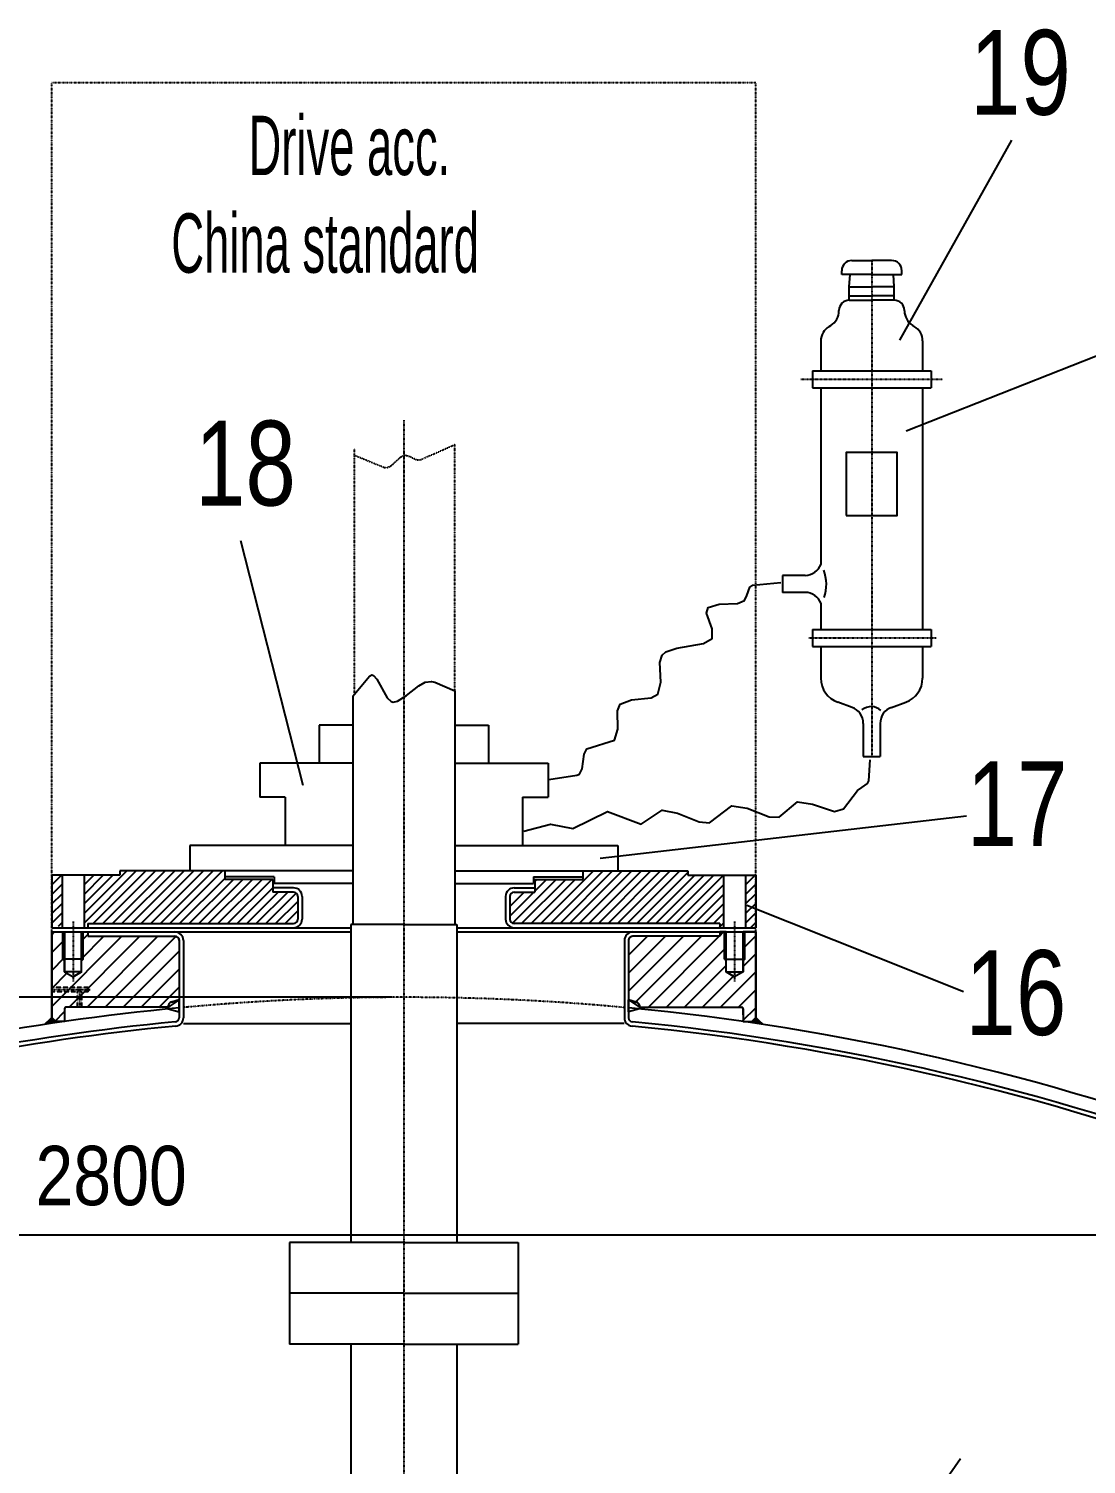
# Model space of a CAD drawing. Extents: x 77471 to 85881, y 26709 to 38599.
# Drawn here: x 79189 to 80437, y 35921 to 37614 of the extents above; entities that cross this region are included whole.
import ezdxf
from ezdxf.enums import TextEntityAlignment as Align

# ---------------------------------------------------------------- set-up
doc = ezdxf.new("R2010")
doc.units = 0
doc.header["$MEASUREMENT"] = 0
for name, pattern in [('DASHDOT', [1, 0.5, -0.25, 0, -0.25]), ('DIVIDE', [1.25, 0.5, -0.25, 0, -0.25, 0, -0.25]), ('HIDDEN', [0.375, 0.25, -0.125])]:
    doc.linetypes.add(name, pattern=pattern)
for name, color, linetype in [('10', 7, 'CONTINUOUS'), ('11', 7, 'CONTINUOUS'), ('12', 7, 'CONTINUOUS'), ('15', 7, 'CONTINUOUS'), ('17', 7, 'CONTINUOUS'), ('50', 7, 'CONTINUOUS')]:
    doc.layers.add(name, color=color, linetype=linetype)
doc.styles.get("Standard").update_dxf_attribs({"font": 'txt', "height": 0.2})

msp = doc.modelspace()

# ---------------------------------------------------------------- linework, layer by layer
at = {"layer": '10', "color": 3, "linetype": 'DIVIDE'}
for p, q in [((79216.8, 36548.5), (79216.8, 37550.4)), ((79216.8, 37550.4), (80046.8, 37550.4)), ((80046.8, 36548.5), (80046.8, 37550.4)), ((79573.7, 36828.9), (79573.7, 37119.1)), ((79691.8, 36833), (79691.8, 37123.2))]:
    msp.add_line(p, q, dxfattribs=at)
at = {"layer": '10', "color": 3, "linetype": 'Continuous'}
for p, q in [((80148.1, 37324), (80148.1, 37328.3)), ((80160.1, 37340.3), (80183.5, 37340.3)), ((80207, 37340.3), (80183.5, 37340.3)), ((80219, 37324), (80219, 37328.3)), ((80183.5, 37324), (80148.1, 37324)), ((80156.9, 37309.1), (80158.1, 37324)), ((80183.5, 37324), (80219, 37324)), ((80210.1, 37309.1), (80209, 37324)), ((80156.9, 37293.5), (80156.9, 37309.1)), ((80156.9, 37309.1), (80183.5, 37309.1)), ((80156.9, 37298.5), (80183.5, 37298.5)), ((80210.1, 37309.1), (80183.5, 37309.1)), ((80210.1, 37298.5), (80183.5, 37298.5)), ((80210.1, 37293.5), (80210.1, 37309.1)), ((80144.9, 37280.9), (80144.9, 37281.5)), ((80156.9, 37293.5), (80183.5, 37293.5)), ((80210.1, 37293.5), (80183.5, 37293.5)), ((80222.1, 37280.9), (80222.1, 37281.5)), ((80133.3, 37262.6), (80135.1, 37263.7)), ((80233.7, 37262.6), (80231.9, 37263.7)), ((80123.5, 37245.4), (80123.5, 37210.3)), ((80243.5, 37245.4), (80243.5, 37210.3)), ((80113.5, 37210.3), (80253.5, 37210.3)), ((80113.5, 37210.3), (80113.5, 37190.3)), ((80253.5, 37210.3), (80253.5, 37190.3)), ((80113.5, 37190.3), (80253.5, 37190.3)), ((80123.5, 37190.3), (80123.5, 36982.2)), ((80243.5, 37190.3), (80243.5, 36905.3)), ((80078.1, 36969), (80078.1, 36949)), ((80104.9, 36969), (80078.1, 36969)), ((80104.9, 36949), (80078.1, 36949)), ((80123.5, 36935.7), (80123.5, 36905.3)), ((80113.5, 36905.3), (80253.5, 36905.3)), ((80113.5, 36905.3), (80113.5, 36885.3)), ((80253.5, 36905.3), (80253.5, 36885.3)), ((80113.5, 36885.3), (80253.5, 36885.3)), ((80123.5, 36885.3), (80123.5, 36847.6)), ((80243.5, 36885.3), (80243.5, 36847.6)), ((80160.3, 36813.3), (80143.4, 36819.4)), ((80206.8, 36813.3), (80223.7, 36819.4)), ((80173.5, 36794.5), (80173.5, 36755.3)), ((80193.5, 36794.5), (80193.5, 36755.3)), ((80173.5, 36755.3), (80193.5, 36755.3)), ((79216.8, 36553.5), (79569.3, 36553.5)), ((79216.8, 36548.5), (79569.3, 36548.5)), ((79216.8, 36548.5), (79216.8, 36442.9)), ((79216.8, 36545.6), (79219.6, 36548.5)), ((79216.8, 36460.8), (79299.4, 36543.5)), ((79216.8, 36524.4), (79231.8, 36539.4)), ((79237.1, 36459.9), (79320.6, 36543.5)), ((79251.8, 36538.2), (79259.3, 36545.7)), ((79251.8, 36517), (79278.2, 36543.5)), ((79258.3, 36459.9), (79341.8, 36543.5)), ((79259.3, 36548.5), (79259.3, 36543.5)), ((79259.3, 36543.5), (79361.8, 36543.5)), ((79279.5, 36459.9), (79362.9, 36543.3)), ((79366.8, 36538.5), (79366.8, 36447.4)), ((79371.8, 36538.5), (79371.8, 36447.4)), ((79891.8, 36538.5), (79891.8, 36447.4)), ((79896.8, 36521.2), (79919, 36543.5)), ((79896.8, 36500), (79940.2, 36543.5)), ((79896.8, 36478.8), (79961.4, 36543.5)), ((79896.8, 36538.5), (79896.8, 36447.4)), ((80004.3, 36543.5), (79901.8, 36543.5)), ((79903.2, 36464.1), (79982.6, 36543.5)), ((79920.3, 36459.9), (80003.8, 36543.5)), ((80004.3, 36548.5), (80004.3, 36543.5)), ((80004.3, 36543.9), (80008.8, 36548.5)), ((80031.8, 36529), (80046.8, 36544)), ((80046.8, 36548.5), (80046.8, 36442.9)), ((79216.8, 36503.2), (79231.8, 36518.2)), ((79300.7, 36459.9), (79366.8, 36525.9)), ((79941.5, 36459.9), (80011.8, 36530.2)), ((80031.8, 36507.7), (80046.8, 36522.7)), ((79216.8, 36482), (79234.6, 36499.8)), ((79321.9, 36459.9), (79366.8, 36504.7)), ((79962.7, 36459.9), (80011.8, 36509)), ((80005.1, 36459.9), (80046.8, 36501.5)), ((79343.1, 36459.9), (79366.8, 36483.5)), ((79983.9, 36459.9), (80020.4, 36496.4)), ((79357.7, 36465.9), (79366.8, 36468.3)), ((79905.8, 36465.9), (79896.8, 36468.3)), ((80026.3, 36459.9), (80046.8, 36480.3)), ((79220.1, 36442.9), (79231.8, 36454.6)), ((79231.8, 36457.9), (79231.8, 36442.9)), ((79354, 36459.9), (79233.8, 36459.9)), ((79354, 36461.1), (79354, 36457.7)), ((79354, 36457.7), (79366.8, 36454.3)), ((79909.6, 36457.7), (79896.8, 36454.3)), ((79909.6, 36461.1), (79909.6, 36457.7)), ((79909.6, 36459.9), (80029.8, 36459.9)), ((80031.7, 36444.1), (80046.8, 36459.1)), ((80031.8, 36457.9), (80031.8, 36442.9)), ((79231.8, 36442.9), (79216.8, 36442.9)), ((79372.1, 36440.5), (79569.3, 36440.5)), ((79891.4, 36440.5), (79694.3, 36440.5)), ((80031.8, 36442.9), (80046.8, 36442.9))]:
    msp.add_line(p, q, dxfattribs=at)
at = {"layer": '10', "color": 2, "linetype": 'DASHDOT'}
for p, q in [((80183.5, 37340.3), (80183.5, 36755.3)), ((80099.8, 37200.3), (80267.1, 37200.3)), ((80109.3, 36895.3), (80259.6, 36895.3)), ((79241.8, 36561), (79241.8, 36489.9)), ((80021.8, 36561), (80021.8, 36489.9)), ((79261.9, 36480.4), (79216.8, 36480.4)), ((79249.2, 36481.6), (79249.2, 36459.9))]:
    msp.add_line(p, q, dxfattribs=at)
at = {"layer": '10', "color": 92, "linetype": 'Continuous'}
for p, q in [((79571.8, 36792.5), (79531.8, 36792.5)), ((79691.8, 36792.5), (79731.8, 36792.5)), ((79571.8, 36747.5), (79461.8, 36747.5)), ((79691.8, 36747.5), (79801.8, 36747.5)), ((79491.8, 36707.5), (79461.8, 36707.5)), ((79771.8, 36707.5), (79801.8, 36707.5)), ((79571.8, 36650.5), (79379.3, 36650.5)), ((79691.8, 36650.5), (79884.3, 36650.5)), ((79296.8, 36620.5), (79296.8, 36615.5)), ((79571.8, 36620.5), (79296.8, 36620.5)), ((79691.8, 36620.5), (79966.8, 36620.5)), ((79966.8, 36620.5), (79966.8, 36615.5)), ((79296.8, 36615.5), (79216.8, 36615.5)), ((79216.8, 36615.5), (79216.8, 36553.5)), ((79228.8, 36615.5), (79228.8, 36553.5)), ((79254.8, 36615.5), (79254.8, 36553.5)), ((79478.8, 36613.5), (79420.8, 36613.5)), ((79477.3, 36610.5), (79420.8, 36610.5)), ((79501.8, 36600.5), (79477.3, 36600.5)), ((79571.8, 36605.5), (79478.8, 36605.5)), ((79691.8, 36605.5), (79784.8, 36605.5)), ((79761.8, 36600.5), (79786.3, 36600.5)), ((79784.8, 36613.5), (79842.8, 36613.5)), ((79786.3, 36610.5), (79842.8, 36610.5)), ((79966.8, 36615.5), (80046.8, 36615.5)), ((80008.8, 36615.5), (80008.8, 36553.5)), ((80034.8, 36615.5), (80034.8, 36553.5)), ((80046.8, 36615.5), (80046.8, 36553.5)), ((79501.8, 36595.5), (79477.3, 36595.5)), ((79761.8, 36595.5), (79786.3, 36595.5)), ((79259.3, 36558.5), (79501.8, 36558.5)), ((80004.3, 36558.5), (79761.8, 36558.5)), ((79229.8, 36516.5), (79229.8, 36548.5)), ((79231.8, 36501.5), (79231.8, 36548.5)), ((79231.8, 36548.5), (79231.8, 36501.5)), ((79251.8, 36501.5), (79251.8, 36548.5)), ((79251.8, 36501.5), (79251.8, 36548.5)), ((79253.8, 36516.5), (79253.8, 36548.5)), ((80009.8, 36516.5), (80009.8, 36548.5)), ((80011.8, 36501.5), (80011.8, 36548.5)), ((80011.8, 36501.5), (80011.8, 36548.5)), ((80031.8, 36501.5), (80031.8, 36548.5)), ((80031.8, 36548.5), (80031.8, 36501.5)), ((80033.8, 36516.5), (80033.8, 36548.5)), ((79253.8, 36516.5), (79229.8, 36516.5)), ((79229.8, 36516.5), (79231.8, 36514.5)), ((79253.8, 36516.5), (79251.8, 36514.5)), ((80009.8, 36516.5), (80033.8, 36516.5)), ((80009.8, 36516.5), (80011.8, 36514.5)), ((80033.8, 36516.5), (80031.8, 36514.5)), ((79251.8, 36501.5), (79231.8, 36501.5)), ((79231.8, 36501.5), (79241.8, 36495.7)), ((79231.8, 36501.5), (79241.8, 36495.7)), ((79251.8, 36501.5), (79241.8, 36495.7)), ((79241.8, 36495.7), (79251.8, 36501.5)), ((80011.8, 36501.5), (80031.8, 36501.5)), ((80011.8, 36501.5), (80021.8, 36495.7)), ((80021.8, 36495.7), (80011.8, 36501.5)), ((80031.8, 36501.5), (80021.8, 36495.7)), ((80031.8, 36501.5), (80021.8, 36495.7))]:
    msp.add_line(p, q, dxfattribs=at)
at = {"layer": '10', "color": 3, "linetype": 'HIDDEN'}
for p, q in [((79259.4, 36482.9), (79216.8, 36482.9)), ((79259.4, 36477.9), (79259.4, 36482.9)), ((79259.4, 36482.9), (79260.9, 36480.4)), ((79246.7, 36477.9), (79216.8, 36477.9)), ((79246.7, 36477.9), (79249.2, 36480.4)), ((79246.7, 36477.9), (79246.7, 36459.9)), ((79249.2, 36480.4), (79251.7, 36477.9)), ((79251.7, 36477.9), (79251.7, 36459.9)), ((79259.4, 36477.9), (79251.7, 36477.9)), ((79259.4, 36477.9), (79260.9, 36480.4))]:
    msp.add_line(p, q, dxfattribs=at)
at = {"layer": '10', "color": 3, "linetype": 'DIVIDE'}
msp.add_lwpolyline([(79573, 37110.9), (79608.7, 37096.4), (79611.6, 37095.9), (79617.1, 37098.4), (79627.7, 37108.5), (79633.3, 37110.9), (79639.2, 37109.1), (79647.3, 37105.1), (79651.2, 37105.3), (79691.8, 37123.2)], dxfattribs=at)
at = {"layer": '10', "color": 3, "linetype": 'Continuous'}
for points in [[(80153.5, 37039.6), (80213.4, 37039.6), (80213.4, 37113.9), (80153.5, 37113.9)], [(79259.3, 36543.5), (79361.8, 36543.5), (79362.9, 36543.3), (79364, 36542.9), (79364.8, 36542.4), (79365.4, 36541.9), (79365.9, 36541.2), (79366.3, 36540.5), (79366.6, 36539.7), (79366.8, 36538.5), (79366.8, 36468.3), (79366.8, 36468.3), (79354, 36459.9), (79233.8, 36459.9), (79233.2, 36459.8), (79232.5, 36459.4), (79232, 36458.9), (79231.8, 36458.2), (79231.8, 36442.9), (79216.8, 36442.9), (79216.8, 36548.5), (79231.8, 36548.5), (79231.8, 36501.5), (79241.8, 36495.7), (79251.8, 36501.5), (79251.8, 36548.5), (79259.3, 36548.5)], [(80004.3, 36543.5), (79901.8, 36543.5), (79900.6, 36543.3), (79899.5, 36542.9), (79898.7, 36542.4), (79898.1, 36541.9), (79897.6, 36541.2), (79897.2, 36540.5), (79896.9, 36539.7), (79896.8, 36538.5), (79896.8, 36468.3), (79896.8, 36468.3), (79909.6, 36459.9), (80029.8, 36459.9), (80030.3, 36459.8), (80031, 36459.4), (80031.5, 36458.9), (80031.7, 36458.2), (80031.8, 36442.9), (80046.8, 36442.9), (80046.8, 36548.5), (80031.8, 36548.5), (80031.8, 36501.5), (80021.8, 36495.7), (80011.8, 36501.5), (80011.8, 36548.5), (80004.3, 36548.5)], [(79366.8, 36468.3), (79357.7, 36465.9), (79356.9, 36465.6), (79356.1, 36465.2), (79355.4, 36464.5), (79354.8, 36463.9), (79354.5, 36463.3), (79354.2, 36462.5), (79354, 36461.7), (79354, 36461.1), (79354, 36457.7), (79366.8, 36454.3)], [(79896.8, 36468.3), (79905.8, 36465.9), (79906.6, 36465.6), (79907.4, 36465.2), (79908.1, 36464.5), (79908.7, 36463.9), (79909, 36463.3), (79909.3, 36462.5), (79909.5, 36461.7), (79909.6, 36461.1), (79909.6, 36457.7), (79896.8, 36454.3)]]:
    msp.add_lwpolyline(points, close=True, dxfattribs=at)
for points in [[(79802.9, 36728.4), (79835.9, 36733.3), (79838.9, 36734.6), (79842.2, 36740.7), (79844.4, 36758.2), (79847.4, 36764.6), (79880.3, 36774.5), (79884.2, 36787.5), (79883.9, 36809.3), (79886.9, 36817.3), (79900.3, 36822.4), (79923.3, 36824.6), (79931.3, 36828.8), (79934.7, 36843), (79933.6, 36866.3), (79936.3, 36875), (79940.6, 36878.7), (79953.8, 36883.1), (79985.2, 36888.5), (79995.5, 36894.7), (79995.2, 36905.9), (79988.8, 36924.4), (79990.6, 36931), (80003.7, 36935.2), (80025.3, 36936), (80033.4, 36939.2), (80036.4, 36945.4), (80039.8, 36955.2), (80043.3, 36957.3), (80076.2, 36960.6)], [(79571.8, 36826.6), (79591.3, 36850), (79594.2, 36851.7), (79596.1, 36851.1), (79599.9, 36846.7), (79612.2, 36824.6), (79616.8, 36820.2), (79619.3, 36819.6), (79624.4, 36820.7), (79634.9, 36827.4), (79649.6, 36838.9), (79657.1, 36842.9), (79664.6, 36844), (79668.3, 36843), (79691.8, 36833)], [(79773.3, 36667.4), (79804.6, 36675.6), (79830.9, 36670.7), (79872.1, 36690.5), (79911.6, 36675.6), (79936.3, 36692.1), (79954.5, 36688.7), (79980.2, 36678.2), (79992.2, 36677.3), (80018.6, 36697.1), (80036.8, 36694.3), (80062.6, 36684.3), (80074.5, 36683.9), (80095.9, 36702), (80113.8, 36699.3), (80139.6, 36690.5), (80150.3, 36693.8), (80166.7, 36715.2), (80171.8, 36718.7), (80178.5, 36723.4), (80179.9, 36726.7), (80181.5, 36751.4)]]:
    msp.add_lwpolyline(points, dxfattribs=at)
for centre, radius, start, end in [((80160.1, 37328.3), 12, 90, 180), ((80207, 37328.3), 12, 0, 90), ((80124.9, 37280.9), 20, 300.6722, 360), ((80156.9, 37281.5), 12, 90, 180), ((80210.1, 37281.5), 12, 0, 90), ((80242.1, 37280.9), 20, 180, 239.3278), ((80143.5, 37245.4), 20, 120.689, 180), ((80223.5, 37245.4), 20, 0, 59.311), ((80104.9, 36989), 20, 270, 340.2833), ((80082.7, 36958.4), 47.3, 340.8517, 20.6546), ((80104.9, 36929), 20, 19.7167, 90), ((80153.5, 36847.6), 30, 180, 250.2868), ((80213.5, 36847.6), 30, 289.7132, 360), ((80153.5, 36794.5), 20, 0, 70.2833), ((80182.8, 36797.4), 16.8, 46.6063, 129.9153), ((80213.5, 36794.5), 20, 109.7167, 180), ((79501.8, 36590.5), 10, 0, 90), ((79761.8, 36590.5), 10, 90, 180), ((79501.8, 36590.5), 5, 0, 90), ((79761.8, 36590.5), 5, 90, 180), ((79501.8, 36563.5), 10, 270, 0), ((79501.8, 36563.5), 5, 270, 0), ((79761.8, 36563.5), 10, 180, 270), ((79761.8, 36563.5), 5, 180, 270), ((79361.8, 36538.5), 10, 0, 90), ((79361.8, 36538.5), 5, 0, 90), ((79901.8, 36538.5), 10, 90, 180), ((79901.8, 36538.5), 5, 90, 180), ((79359, 36461.1), 5, 104.9987, 180), ((79904.6, 36461.1), 5, 0, 75.0013), ((79631.8, 33655.5), 2816, 95.3998, 106.2696), ((79233.8, 36457.9), 2, 90, 180), ((79631.8, 33655.5), 2816, 69.4606, 84.6002), ((80029.8, 36457.9), 2, 0, 90), ((79631.8, 33655.5), 2800, 95.5236, 106.4596), ((79631.8, 33655.5), 2795, 95.5236, 106.4596), ((79361.8, 36447.4), 5, 275.5236, 360), ((79361.8, 36447.4), 10, 275.5236, 360), ((79901.8, 36447.4), 10, 180, 264.4764), ((79901.8, 36447.4), 5, 180, 264.4764), ((79631.8, 33655.5), 2795, 69.3109, 84.4764), ((79631.8, 33655.5), 2800, 69.3109, 84.4786)]:
    msp.add_arc(centre, radius, start, end, dxfattribs=at)
at = {"layer": '10', "color": 3, "linetype": 'DIVIDE'}
for start, end in [(90, 95.2976), (84.7024, 90)]:
    msp.add_arc((79631.8, 33655.5), 2816, start, end, dxfattribs=at)
at = {"layer": '10', "color": 92, "linetype": 'Continuous'}
for points in [[(79206.4, 36439.1), (79224.1, 36441.7), (79216.8, 36449)], [(80057.1, 36439.1), (80039.4, 36441.7), (80046.8, 36449)]]:
    msp.add_solid(points, dxfattribs=at)
at = {"layer": '11', "color": 92, "linetype": 'DASHDOT'}
msp.add_line((79631.8, 37151.9), (79631.8, 32651.5), dxfattribs=at)
at = {"layer": '11', "color": 92, "linetype": 'Continuous'}
for p, q in [((79571.8, 36826.6), (79571.8, 36557.5)), ((79571.8, 36826.6), (79571.8, 36557.5)), ((79691.8, 36833), (79691.8, 36557.5)), ((79691.8, 36833), (79691.8, 36557.5)), ((79259.3, 36558.5), (79259.3, 36553.5)), ((79631.8, 36557.5), (79569.3, 36557.5)), ((79569.3, 36557.5), (79569.3, 36182.5)), ((79631.8, 36557.5), (79569.3, 36557.5)), ((79631.8, 36557.5), (79694.3, 36557.5)), ((79631.8, 36557.5), (79694.3, 36557.5)), ((79694.3, 36557.5), (79694.3, 36182.5)), ((80004.3, 36558.5), (80004.3, 36553.5)), ((79631.8, 36182.5), (79496.8, 36182.5)), ((79496.8, 36182.5), (79496.8, 36122.5)), ((79631.8, 36182.5), (79766.8, 36182.5)), ((79766.8, 36182.5), (79766.8, 36122.5)), ((79631.8, 36122.5), (79496.8, 36122.5)), ((79496.8, 36122.5), (79496.8, 36062.5)), ((79631.8, 36122.5), (79569.3, 36122.5)), ((79631.8, 36122.5), (79701.8, 36122.5)), ((79631.8, 36122.5), (79766.8, 36122.5)), ((79766.8, 36122.5), (79766.8, 36062.5)), ((79631.8, 36062.5), (79496.8, 36062.5)), ((79569.3, 36062.5), (79569.3, 35266.4)), ((79631.8, 36062.5), (79766.8, 36062.5)), ((79694.3, 36062.5), (79694.3, 35266.4))]:
    msp.add_line(p, q, dxfattribs=at)
at = {"layer": '11', "color": 3, "linetype": 'Continuous'}
for p, q in [((79531.8, 36792.5), (79531.8, 36747.5)), ((79731.8, 36792.5), (79731.8, 36747.5)), ((79461.8, 36747.5), (79461.8, 36707.5)), ((79801.8, 36747.5), (79801.8, 36707.5)), ((79491.8, 36707.5), (79491.8, 36650.5)), ((79771.8, 36707.5), (79771.8, 36650.5)), ((79379.3, 36650.5), (79379.3, 36620.5)), ((79884.3, 36650.5), (79884.3, 36620.5)), ((79420.8, 36620.5), (79420.8, 36610.5)), ((79842.8, 36620.5), (79842.8, 36610.5)), ((79477.3, 36610.5), (79477.3, 36595.5)), ((79478.8, 36613.5), (79478.8, 36605.5)), ((79784.8, 36613.5), (79784.8, 36605.5)), ((79786.3, 36610.5), (79786.3, 36595.5)), ((79506.8, 36590.5), (79506.8, 36563.5)), ((79511.8, 36590.5), (79511.8, 36563.5)), ((79751.8, 36590.5), (79751.8, 36563.5)), ((79756.8, 36590.5), (79756.8, 36563.5)), ((79694.3, 36553.5), (80046.8, 36553.5)), ((79694.3, 36548.5), (80046.8, 36548.5))]:
    msp.add_line(p, q, dxfattribs=at)
at = {"layer": '12', "color": 52, "linetype": 'Continuous'}
for p, q in [((79254.8, 36558.9), (79316.3, 36620.5)), ((79254.8, 36570.2), (79305, 36620.5)), ((79265.5, 36558.3), (79327.6, 36620.5)), ((79276.8, 36558.3), (79338.9, 36620.5)), ((79288.1, 36558.3), (79350.3, 36620.5)), ((79299.4, 36558.3), (79361.6, 36620.5)), ((79310.7, 36558.3), (79372.9, 36620.5)), ((79322, 36558.3), (79384.2, 36620.5)), ((79333.3, 36558.3), (79395.5, 36620.5)), ((79344.7, 36558.3), (79406.8, 36620.5)), ((79356, 36558.3), (79418.1, 36620.5)), ((79793.4, 36558.5), (79855.4, 36620.5)), ((79804.7, 36558.5), (79866.7, 36620.5)), ((79816, 36558.5), (79878, 36620.5)), ((79827.3, 36558.5), (79889.3, 36620.5)), ((79838.6, 36558.5), (79900.6, 36620.5)), ((79842.8, 36619.2), (79844, 36620.5)), ((79849.9, 36558.5), (79911.9, 36620.5)), ((79861.2, 36558.5), (79923.2, 36620.5)), ((79872.6, 36558.5), (79934.6, 36620.5)), ((79883.9, 36558.5), (79945.9, 36620.5)), ((79895.2, 36558.5), (79957.2, 36620.5)), ((79906.5, 36558.5), (79966.8, 36618.7)), ((79216.8, 36604.1), (79228.1, 36615.5)), ((79216.8, 36592.8), (79228.8, 36604.8)), ((79254.8, 36581.5), (79288.7, 36615.5)), ((79254.8, 36592.8), (79277.4, 36615.5)), ((79254.8, 36604.1), (79266.1, 36615.5)), ((79367.3, 36558.3), (79420.8, 36611.7)), ((79378.6, 36558.3), (79430.8, 36610.5)), ((79389.9, 36558.3), (79442.1, 36610.5)), ((79401.2, 36558.3), (79453.4, 36610.5)), ((79412.5, 36558.3), (79464.7, 36610.5)), ((79423.9, 36558.3), (79476, 36610.5)), ((79435.2, 36558.3), (79477.3, 36600.4)), ((79759.8, 36558.8), (79811.4, 36610.5)), ((79770.7, 36558.5), (79822.7, 36610.5)), ((79782, 36558.5), (79834, 36610.5)), ((79786.3, 36607.9), (79788.8, 36610.5)), ((79786.3, 36596.6), (79800.1, 36610.5)), ((79917.8, 36558.5), (79974.8, 36615.5)), ((79929.1, 36558.5), (79986.1, 36615.5)), ((79940.4, 36558.5), (79997.4, 36615.5)), ((79951.8, 36558.5), (80008.8, 36615.5)), ((79963.1, 36558.5), (80008.8, 36604.1)), ((80034.8, 36604.1), (80046.1, 36615.5)), ((80034.8, 36592.8), (80046.8, 36604.8)), ((79216.8, 36581.5), (79228.8, 36593.5)), ((79446.5, 36558.3), (79483.7, 36595.5)), ((79457.8, 36558.3), (79495, 36595.5)), ((79469.1, 36558.3), (79505, 36594.2)), ((79480.4, 36558.3), (79506.8, 36584.6)), ((79756.8, 36578.4), (79773.8, 36595.5)), ((79756.8, 36567.1), (79785.1, 36595.5)), ((79974.4, 36558.5), (80008.8, 36592.8)), ((80034.8, 36581.5), (80046.8, 36593.5)), ((79216.8, 36570.2), (79228.8, 36582.2)), ((79216.8, 36558.9), (79228.8, 36570.9)), ((79491.7, 36558.3), (79506.8, 36573.3)), ((79985.7, 36558.5), (80008.8, 36581.5)), ((79997, 36558.5), (80008.8, 36570.2)), ((80034.8, 36570.2), (80046.8, 36582.2)), ((80034.8, 36558.9), (80046.8, 36570.9)), ((79224.6, 36555.5), (79228.8, 36559.6)), ((80003.3, 36553.5), (80008.8, 36558.9)), ((80040.6, 36553.5), (80046.8, 36559.6))]:
    msp.add_line(p, q, dxfattribs=at)
msp.add_point((79254.8, 36615.5), dxfattribs=at)
at = {"layer": '15', "color": 1, "linetype": 'Continuous'}
for p, q in [((80216.8, 37246.5), (80348.9, 37482.2)), ((80224, 37139.3), (80513.1, 37253.6)), ((79513.2, 36721.2), (79439.5, 37009.7)), ((79863.4, 36635.6), (80295.4, 36685.6)), ((80036.1, 36580.3), (80291.8, 36478.4)), ((80288.1, 35927.2), (80180.5, 35773.3))]:
    msp.add_line(p, q, dxfattribs=at)
at = {"layer": '50', "color": 1, "linetype": 'Continuous'}
for p, q in [((79617.8, 36471.5), (77900.9, 36471.5)), ((78231.8, 36191.3), (81031.8, 36191.3))]:
    msp.add_line(p, q, dxfattribs=at)

# ---------------------------------------------------------------- texts
at = {"layer": '15', "color": 1, "linetype": 'Continuous', "width": 0.79999}
for s, p in [('19', (80358.8, 37512.2)), ('18', (79445, 37051.4)), ('17', (80354.9, 36649.7)), ('16', (80353.5, 36427))]:
    msp.add_text(s, height=100, dxfattribs=at).set_placement(p, align=Align.CENTER)
at = {"layer": '17', "color": 215, "linetype": 'Continuous', "width": 0.571429}
for s, p in [('Drive acc.', (79448.7, 37476)), ('China standard', (79357.6, 37360.9))]:
    msp.add_text(s, height=70, dxfattribs=at).set_placement(p, align=Align.MIDDLE_LEFT)
at = {"layer": '50', "color": 1, "linetype": 'Continuous', "width": 0.857143}
msp.add_text('2800', height=70, dxfattribs=at).set_placement((79197.4, 36261.3), align=Align.MIDDLE_LEFT)

doc.saveas('drawing.dxf')
